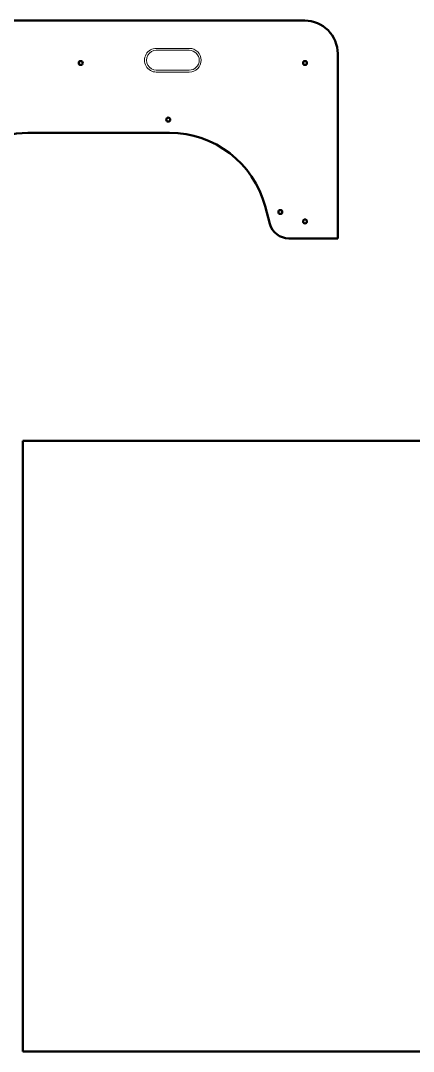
# Model space of a CAD drawing. Header units: millimetres. Extents: x -4457 to 5436, y 521 to 6420.
# Drawn here: x 1662 to 2258, y 4833 to 6394 of the extents above; entities that cross this region are included whole.
import ezdxf

# ---------------------------------------------------------------- set-up
doc = ezdxf.new("R2010")
doc.units = ezdxf.units.MM
doc.header["$MEASUREMENT"] = 0
doc.layers.add('layer 1', color=7, linetype='Continuous')
doc.layers.add('layer 2', color=7, linetype='Continuous')

msp = doc.modelspace()

# ---------------------------------------------------------------- linework, layer by layer
at = {"layer": 'layer 1', "lineweight": 50}
for points in [[(2093.0169, 6394.3922), (2093.0169, 6394.3922), (15.0169, 6394.3922), (15.0169, 6394.3922)], [(2143.0169, 6064.3922), (2143.0169, 6064.3922), (2143.0169, 6344.3922), (2143.0169, 6344.3922)], [(1673.4654, 6224.3922), (1626.8296, 6224.3922), (1584.4175, 6197.3727), (1564.7084, 6155.1063)], [(1673.4654, 6224.3922), (1673.4654, 6224.3922), (1888.0262, 6224.3922), (1888.0262, 6224.3922)], [(2032.9151, 6113.215), (2015.3436, 6178.7925), (1955.9171, 6224.3922), (1888.0262, 6224.3922)], [(2032.9151, 6113.215), (2032.9151, 6113.215), (2040.0392, 6086.6276), (2040.0392, 6086.6276)], [(2040.0392, 6086.6276), (2043.5534, 6073.5121), (2055.4388, 6064.3922), (2069.0169, 6064.3922)], [(2069.0169, 6064.3922), (2069.0169, 6064.3922), (2143.0169, 6064.3922), (2143.0169, 6064.3922)], [(3670.5613, 5757.5702), (3670.5613, 5757.5702), (1665.5613, 5757.5702), (1665.5613, 5757.5702)], [(1665.5613, 5757.5702), (1665.5613, 5757.5702), (1665.5613, 4832.5702), (1665.5613, 4832.5702)], [(1665.5613, 4832.5702), (1665.5613, 4832.5702), (3670.5613, 4832.5702), (3670.5613, 4832.5702)]]:
    msp.add_open_spline(points, degree=3, dxfattribs=at)
for points, knots in [([(2143.0169, 6344.3922), (2143.0169, 6357.653), (2137.7491, 6370.3707), (2128.3723, 6379.7475), (2128.3723, 6379.7475), (2118.9955, 6389.1243), (2106.2778, 6394.3922), (2093.0169, 6394.3922)], [0, 0, 0, 0, 0.333333333, 0.333333333, 0.333333333, 0.333333333, 1, 1, 1, 1]), ([(1756.3757, 6330.1544), (1756.3757, 6331.8113), (1755.0325, 6333.1544), (1753.3757, 6333.1544), (1753.3757, 6333.1544), (1751.7188, 6333.1544), (1750.3757, 6331.8113), (1750.3757, 6330.1544), (1750.3757, 6330.1544), (1750.3757, 6328.4976), (1751.7188, 6327.1544), (1753.3757, 6327.1544), (1753.3757, 6327.1544), (1755.0325, 6327.1544), (1756.3757, 6328.4976), (1756.3757, 6330.1544)], [0, 0, 0, 0, 0.2, 0.2, 0.2, 0.2, 0.4, 0.4, 0.4, 0.4, 0.6, 0.6, 0.6, 0.6, 1, 1, 1, 1]), ([(2096.3757, 6330.1544), (2096.3757, 6331.8113), (2095.0325, 6333.1544), (2093.3757, 6333.1544), (2093.3757, 6333.1544), (2091.7188, 6333.1544), (2090.3757, 6331.8113), (2090.3757, 6330.1544), (2090.3757, 6330.1544), (2090.3757, 6328.4976), (2091.7188, 6327.1544), (2093.3757, 6327.1544), (2093.3757, 6327.1544), (2095.0325, 6327.1544), (2096.3757, 6328.4976), (2096.3757, 6330.1544)], [0, 0, 0, 0, 0.2, 0.2, 0.2, 0.2, 0.4, 0.4, 0.4, 0.4, 0.6, 0.6, 0.6, 0.6, 1, 1, 1, 1]), ([(1888.9847, 6244.3922), (1888.9847, 6246.049), (1887.6415, 6247.3921), (1885.9847, 6247.3922), (1885.9847, 6247.3922), (1884.3278, 6247.3922), (1882.9847, 6246.049), (1882.9847, 6244.3922), (1882.9847, 6244.3922), (1882.9847, 6242.7353), (1884.3278, 6241.3922), (1885.9847, 6241.3922), (1885.9847, 6241.3922), (1887.6415, 6241.3921), (1888.9847, 6242.7353), (1888.9847, 6244.3921)], [0, 0, 0, 0, 0.2, 0.2, 0.2, 0.2, 0.4, 0.4, 0.4, 0.4, 0.6, 0.6, 0.6, 0.6, 1, 1, 1, 1]), ([(2058.9847, 6104.3922), (2058.9847, 6106.049), (2057.6415, 6107.3921), (2055.9847, 6107.3922), (2055.9847, 6107.3922), (2054.3278, 6107.3922), (2052.9847, 6106.049), (2052.9847, 6104.3922), (2052.9847, 6104.3922), (2052.9847, 6102.7353), (2054.3278, 6101.3922), (2055.9847, 6101.3922), (2055.9847, 6101.3922), (2057.6415, 6101.3921), (2058.9847, 6102.7353), (2058.9847, 6104.3921)], [0, 0, 0, 0, 0.2, 0.2, 0.2, 0.2, 0.4, 0.4, 0.4, 0.4, 0.6, 0.6, 0.6, 0.6, 1, 1, 1, 1]), ([(2096.3757, 6090.1544), (2096.3757, 6091.8113), (2095.0325, 6093.1544), (2093.3757, 6093.1544), (2093.3757, 6093.1544), (2091.7188, 6093.1544), (2090.3757, 6091.8113), (2090.3757, 6090.1544), (2090.3757, 6090.1544), (2090.3757, 6088.4976), (2091.7188, 6087.1544), (2093.3757, 6087.1544), (2093.3757, 6087.1544), (2095.0325, 6087.1544), (2096.3757, 6088.4976), (2096.3757, 6090.1544)], [0, 0, 0, 0, 0.2, 0.2, 0.2, 0.2, 0.4, 0.4, 0.4, 0.4, 0.6, 0.6, 0.6, 0.6, 1, 1, 1, 1])]:
    msp.add_open_spline(points, degree=3, knots=knots, dxfattribs=at)
at = {"layer": 'layer 2', "color": 240, "lineweight": 9}
for points, knots in [([(1868.0169, 6352.3922), (1861.5861, 6352.3922), (1855.6439, 6348.9614), (1852.4285, 6343.3922), (1852.4285, 6343.3922), (1849.2131, 6337.8229), (1849.2131, 6330.9614), (1852.4285, 6325.3922), (1852.4285, 6325.3922), (1855.6439, 6319.8229), (1861.5861, 6316.3922), (1868.0169, 6316.3922)], [0, 0, 0, 0, 0.25, 0.25, 0.25, 0.25, 0.5, 0.5, 0.5, 0.5, 1, 1, 1, 1]), ([(1868.0169, 6349.3922), (1862.6579, 6349.3922), (1857.706, 6346.5332), (1855.0265, 6341.8922), (1855.0265, 6341.8922), (1852.3471, 6337.2511), (1852.3471, 6331.5332), (1855.0265, 6326.8922), (1855.0265, 6326.8922), (1857.706, 6322.2511), (1862.6579, 6319.3922), (1868.0169, 6319.3922)], [0, 0, 0, 0, 0.25, 0.25, 0.25, 0.25, 0.5, 0.5, 0.5, 0.5, 1, 1, 1, 1]), ([(1918.0169, 6316.3922), (1927.958, 6316.3922), (1936.0169, 6324.451), (1936.0169, 6334.3921), (1936.0169, 6334.3921), (1936.017, 6344.3332), (1927.9581, 6352.3921), (1918.017, 6352.3922)], [0, 0, 0, 0, 0.333333333, 0.333333333, 0.333333333, 0.333333333, 1, 1, 1, 1]), ([(1918.0169, 6319.3922), (1926.3012, 6319.3922), (1933.0169, 6326.1079), (1933.0169, 6334.3921), (1933.0169, 6334.3921), (1933.017, 6342.6764), (1926.3013, 6349.3921), (1918.017, 6349.3922)], [0, 0, 0, 0, 0.333333333, 0.333333333, 0.333333333, 0.333333333, 1, 1, 1, 1])]:
    msp.add_open_spline(points, degree=3, knots=knots, dxfattribs=at)
for points in [[(1918.0169, 6352.3922), (1918.0169, 6352.3922), (1868.0169, 6352.3922), (1868.0169, 6352.3922)], [(1868.0169, 6349.3922), (1868.0169, 6349.3922), (1918.0169, 6349.3922), (1918.0169, 6349.3922)], [(1918.0169, 6319.3922), (1918.0169, 6319.3922), (1868.0169, 6319.3922), (1868.0169, 6319.3922)], [(1868.0169, 6316.3922), (1868.0169, 6316.3922), (1918.0169, 6316.3922), (1918.0169, 6316.3922)]]:
    msp.add_open_spline(points, degree=3, dxfattribs=at)

doc.saveas('drawing.dxf')
